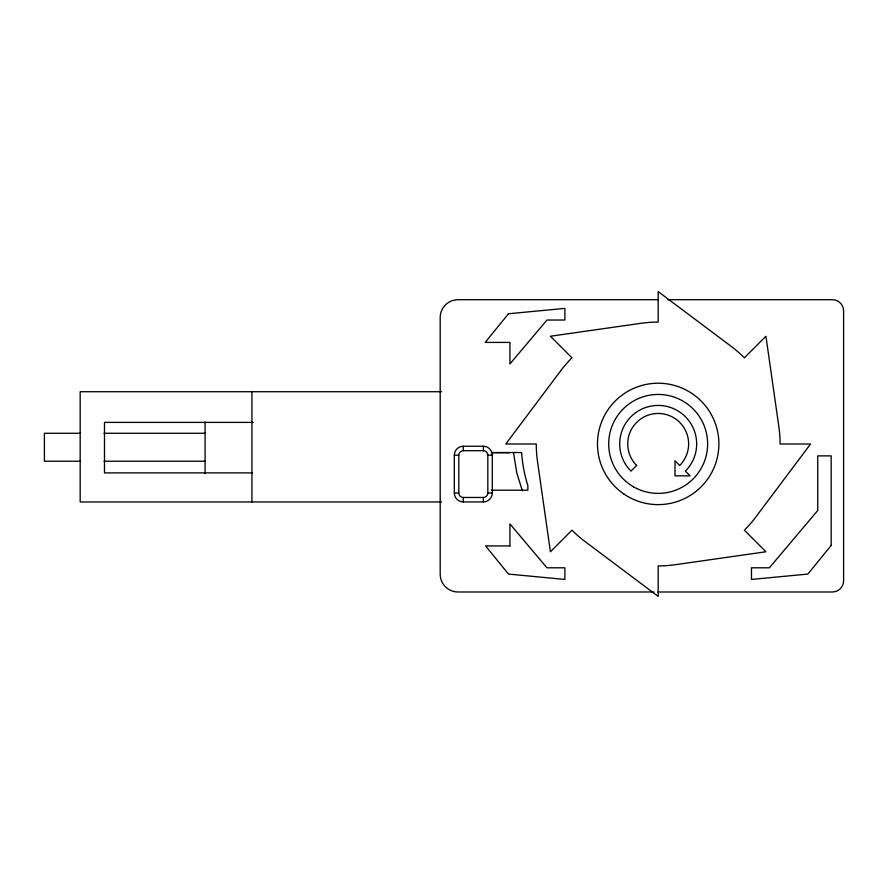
<?xml version="1.0" encoding="UTF-8"?>
<svg xmlns="http://www.w3.org/2000/svg" width="888" height="888" viewBox="0 0 888 888"><rect width="100%" height="100%" fill="white"/><g stroke="black" fill="none" stroke-linecap="round" stroke-linejoin="round"><path stroke-width="1.33" d="M658.108 299.7L458.042 299.7A17.849 17.849 0 0 0 440.193 317.549L440.193 574.136A17.849 17.849 0 0 0 458.042 591.985L654.023 591.985M667.643 299.7L832.356 299.7A11.244 11.244 0 0 1 843.6 310.944L843.6 580.741A11.244 11.244 0 0 1 832.356 591.985L658.108 591.985M441.569 391.719L80.175 391.719L80.175 501.964L441.569 501.964M253.147 422.388L104.495 422.388L104.495 472.893L252.558 472.893M80.42 433.266L44.4 433.266L44.4 461.227L80.42 461.227M103.963 433.266L205.084 433.266M463.259 446.253L483.372 446.253A8.924 8.924 0 0 1 492.296 455.167L492.296 493.007A8.924 8.924 0 0 1 483.372 501.931L463.259 501.931A8.924 8.924 0 0 1 454.334 493.007L454.334 455.167A8.924 8.924 0 0 1 463.259 446.253L463.259 450.704A4.462 4.462 0 0 0 458.796 455.167L458.796 493.007A4.462 4.462 0 0 0 463.259 497.469L483.372 497.469A4.462 4.462 0 0 0 487.834 493.007L487.834 455.167A4.462 4.462 0 0 0 483.372 450.704L463.259 450.704M491.375 452.536L521.644 452.536A136.796 136.796 0 0 0 527.872 485.581L527.872 490.198L491.375 490.198M492.063 452.714L509.923 452.714M454.345 455.167L458.796 455.167M487.834 455.167L492.274 455.167M103.963 461.227L205.084 461.227M454.345 493.007L458.796 493.007M487.834 493.007L492.274 493.007M522.377 490.831L516.749 472.738L513.475 452.447M483.372 446.264L483.372 450.704M483.372 497.469L483.372 501.92M463.259 497.469L463.259 501.92M251.937 391.719L251.937 501.964M205.084 421.911L205.084 473.526M560.65 370.851L505.783 444L536.263 444A121.911 121.911 0 0 0 537.484 461.238L550.416 551.759L571.972 530.203A121.911 121.911 0 0 0 585.025 541.525L658.175 596.392L658.175 565.911A121.911 121.911 0 0 0 675.413 564.69L765.933 551.759L744.377 530.203A121.911 121.911 0 0 0 755.71 517.149L810.566 444L780.086 444A121.911 121.911 0 0 0 778.865 426.762L765.933 336.241L744.377 357.797A121.911 121.911 0 0 0 731.324 346.475L658.175 291.608L658.175 322.089A121.911 121.911 0 0 0 640.936 323.31L550.416 336.241L571.972 357.797A121.911 121.911 0 0 0 560.65 370.851M508.469 313.764L485.192 342.413L509.923 342.413L509.923 363.936L546.964 320.035L564.879 320.035L564.879 308.391L508.469 313.764M831.168 545.421L807.88 574.07L751.481 579.442L751.481 567.798L769.385 567.798L817.737 510.5L817.737 455.877L831.168 455.877L831.168 545.421M636.64 465.445L630.968 471.128A38.484 38.484 0 0 1 630.968 416.705A38.484 38.484 0 0 1 685.392 416.705A38.484 38.484 0 0 1 685.392 471.128L690.109 475.846L674.991 475.846L674.991 460.728L679.709 465.445A30.447 30.447 0 0 0 679.709 422.377A30.447 30.447 0 0 0 636.64 422.377A30.447 30.447 0 0 0 636.64 465.445M509.923 545.92L485.592 545.92L508.469 574.07L564.879 579.442L564.879 567.798L546.964 567.798L509.923 523.898L509.923 545.92M624.153 494.194A60.706 60.706 0 0 0 718.725 448.251A60.706 60.706 0 0 0 631.657 389.31A60.706 60.706 0 0 0 624.153 494.194M633.444 486.757A49.462 49.462 0 0 0 707.636 443.911A49.462 49.462 0 0 0 633.444 401.076A49.462 49.462 0 0 0 633.444 486.757"/></g></svg>
